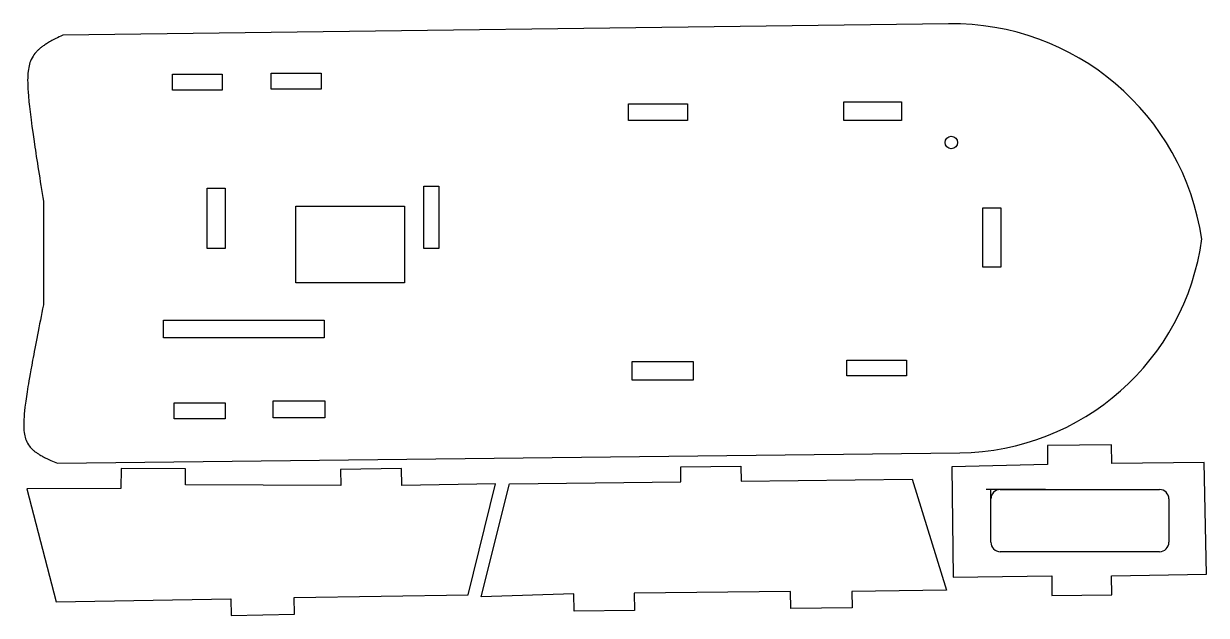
# Model space of a CAD drawing. Header units: millimetres. Extents: x -60 to 65, y 2 to 65.
import ezdxf

# ---------------------------------------------------------------- set-up
doc = ezdxf.new("R2010")
doc.units = ezdxf.units.MM
doc.layers.get('0').update_dxf_attribs({"linetype": 'CONTINUOUS'})

msp = doc.modelspace()

# ---------------------------------------------------------------- linework, layer by layer
for p, q in [((38.11, 64.86), (-55.95, 63.64)), ((-58, 46), (-58, 35)), ((-56.5, 18.2), (39.3, 19.3)), ((48.4, 15.4), (42.1, 15.4)), ((42.6, 9.8), (42.6, 15.4)), ((43.6, 15.4), (60.5, 15.4)), ((42.6, 12.7), (42.6, 14.4)), ((61.5, 14.4), (61.5, 9.8)), ((60.5, 8.8), (43.6, 8.8))]:
    msp.add_line(p, q)
for points in [[(-44.3, 59.5), (-39, 59.5), (-39, 57.8), (-44.3, 57.8)], [(-33.8, 59.6), (-28.5, 59.6), (-28.5, 57.9), (-33.8, 57.9)], [(26.99, 56.58), (33.12, 56.58), (33.12, 54.59), (26.99, 54.59)], [(4.11, 56.35), (10.39, 56.35), (10.39, 54.59), (4.11, 54.59)], [(-40.6, 47.4), (-38.71, 47.4), (-38.71, 41), (-40.6, 41)], [(-17.6, 47.6), (-16, 47.6), (-16, 41), (-17.6, 41)], [(-31.21, 45.47), (-19.66, 45.47), (-19.66, 37.36), (-31.21, 37.36)], [(41.75, 45.32), (43.67, 45.32), (43.67, 39.02), (41.75, 39.02)], [(-45.24, 33.37), (-28.2, 33.37), (-28.2, 31.52), (-45.24, 31.52)], [(4.5, 29), (11, 29), (11, 27), (4.5, 27)], [(27.32, 29.14), (33.65, 29.14), (33.65, 27.48), (27.32, 27.48)], [(-44.12, 24.62), (-38.71, 24.62), (-38.71, 22.92), (-44.12, 22.92)], [(-33.6, 24.8), (-28.1, 24.8), (-28.1, 23), (-33.6, 23)], [(38.47, 17.8), (38.61, 6.1), (49.07, 6.22), (49.09, 4.16), (55.43, 4.23), (55.41, 6.22), (65.48, 6.41), (65.26, 18.28), (55.43, 18.17), (55.41, 20.16), (48.6, 20.08), (48.63, 18.04)], [(-59.75, 15.48), (-56.65, 3.48), (-38.1, 3.8), (-38.07, 2.04), (-31.34, 2.16), (-31.37, 3.92), (-12.9, 4.23), (-10, 16), (-19.94, 15.83), (-19.97, 17.65), (-26.46, 17.54), (-26.43, 15.83), (-42.92, 15.91), (-42.91, 17.59), (-49.75, 17.63), (-49.76, 15.5)], [(-11.5, 4), (-8.5, 16), (9.7, 16.2), (9.7, 17.8), (16.07, 17.87), (16.08, 16.28), (34.26, 16.49), (37.9, 4.7), (27.85, 4.58), (27.87, 2.83), (21.37, 2.76), (21.34, 4.58), (4.73, 4.39), (4.75, 2.57), (-1.66, 2.5), (-1.68, 4.32)]]:
    msp.add_lwpolyline(points, close=True)
msp.add_circle((38.4, 52.24), 0.663)
for centre, radius, start, end in [((38.46, 38.02), 26.84, 8.5186, 90.7472), ((39, 45.54), 26.24, 270.6579, 352.2484), ((43.6, 14.4), 1, 90, 180), ((60.5, 14.4), 1, 0, 90), ((43.6, 9.8), 1, 180, 270), ((60.5, 9.8), 1, -90, 0)]:
    msp.add_arc(centre, radius, start, end)
for points in [[(-55.95, 63.64), (-60.5, 61.5), (-58, 46)], [(-58, 35), (-61, 20), (-56.5, 18.2)]]:
    msp.add_rational_spline(points, [1, 3, 1], degree=2)

doc.saveas('drawing.dxf')
